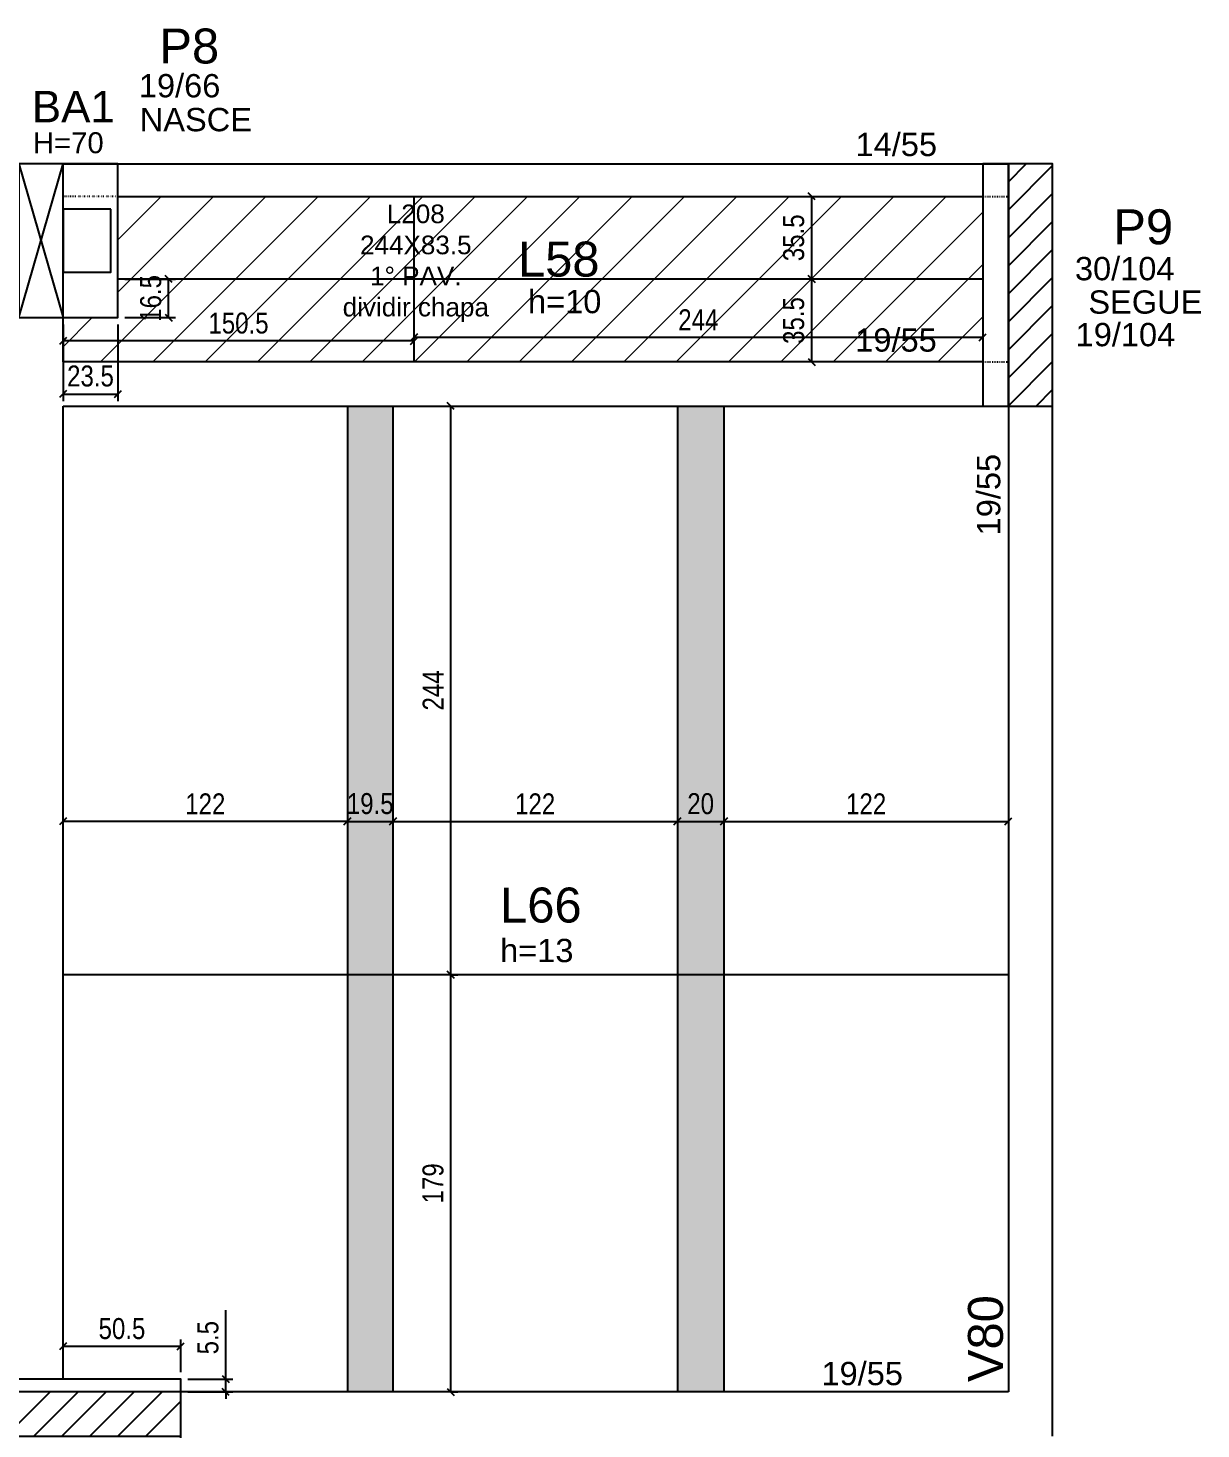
# Model space of a CAD drawing. Header units: millimetres. Extents: x 3753 to 7374, y 1906 to 3298.
# Drawn here: x 6871 to 7374, y 2681 to 3282 of the extents above; entities that cross this region are included whole.
import ezdxf

# ---------------------------------------------------------------- set-up
doc = ezdxf.new("R2010")
doc.units = ezdxf.units.MM
doc.linetypes.add('ESTILO_TQS_0004', pattern=[2, 0.5, -0.4, 0.1, -0.4, 0.1, -0.5])
for name, color, linetype in [('1', 1, 'Continuous'), ('3', 3, 'Continuous'), ('4', 4, 'Continuous'), ('7', 7, 'Continuous'), ('AUX00', 7, 'Continuous'), ('Painéis', 200, 'Continuous')]:
    doc.layers.add(name, color=color, linetype=linetype)
doc.layers.add('Hachura', color=251, linetype='Continuous', lineweight=9)
doc.layers.add('REAPROVEITAMENTO', color=251, linetype='Continuous', lineweight=9)
doc.styles.add('COTA TECNICA-50', font='techl___.ttf', dxfattribs={"height": 9})
doc.styles.get("Standard").update_dxf_attribs({"font": 'arial.ttf'})
doc.dimstyles.new('COTA PAINEL-50', dxfattribs={"dimtxt": 9, "dimasz": 3, "dimexe": 3, "dimexo": 3, "dimgap": 3, "dimtad": 1, "dimdec": 1, "dimzin": 12, "dimdsep": 46, "dimtxsty": 'COTA TECNICA-50', "dimblk1": 'OBLIQUE', "dimblk2": 'OBLIQUE', "dimsah": 1, "dimcen": 0.9, "dimclrd": 4, "dimclre": 4, "dimclrt": 240, "dimadec": 1, "dimazin": 3, "dimtfac": 1, "dimtdec": 1, "dimtmove": 0, "dimatfit": 3, "dimfxl": 1, "dimtolj": 1, "dimtzin": 12, "dimarcsym": 0})

# ---------------------------------------------------------------- blocks, each defined once
blk = doc.blocks.new('_Oblique')
at = {"color": 0, "linetype": 'ByBlock', "lineweight": -2}
blk.add_line((-0.5, -0.5), (0.5, 0.5), dxfattribs=at)
blk = doc.blocks.new('*D284')
at = {"layer": 'Defpoints', "color": 0, "transparency": 16777216}
for p in [(6886.16, 3158.17), (6909.66, 3158.17), (6909.66, 3125.37)]:
    blk.add_point(p, dxfattribs=at)
at = {"layer": 'Painéis', "color": 4, "lineweight": -2, "transparency": 16777216}
for p, q in [((6886.16, 3155.17), (6886.16, 3122.37)), ((6909.66, 3155.17), (6909.66, 3122.37)), ((6886.16, 3125.37), (6909.66, 3125.37))]:
    blk.add_line(p, q, dxfattribs=at)
at = {"layer": 'Painéis', "color": 4, "lineweight": -2, "transparency": 16777216, "xscale": 3, "yscale": 3, "zscale": 3, "rotation": 180}
blk.add_blockref('_Oblique', (6886.16, 3125.37), dxfattribs=at)
at = {"layer": 'Painéis', "color": 4, "lineweight": -2, "transparency": 16777216, "xscale": 3, "yscale": 3, "zscale": 3}
blk.add_blockref('_Oblique', (6909.66, 3125.37), dxfattribs=at)
at = {"layer": 'Painéis', "color": 240, "transparency": 16777216, "insert": (6897.91, 3133.06), "char_height": 9, "attachment_point": 5, "style": 'COTA TECNICA-50'}
blk.add_mtext('\\A1;23.5', dxfattribs=at)
blk = doc.blocks.new('*D285')
at = {"layer": 'Defpoints', "color": 0, "transparency": 16777216}
for p in [(6909.66, 3174.67), (6931.38, 3174.67), (6909.66, 3158.17)]:
    blk.add_point(p, dxfattribs=at)
at = {"layer": 'Painéis', "color": 4, "lineweight": -2, "transparency": 16777216}
for p, q in [((6912.66, 3174.67), (6934.38, 3174.67)), ((6931.38, 3158.17), (6931.38, 3174.67)), ((6912.66, 3158.17), (6934.38, 3158.17))]:
    blk.add_line(p, q, dxfattribs=at)
at = {"layer": 'Painéis', "color": 4, "lineweight": -2, "transparency": 16777216, "xscale": 3, "yscale": 3, "zscale": 3}
for p, rotation in [((6931.38, 3174.67), 90), ((6931.38, 3158.17), 270)]:
    blk.add_blockref('_Oblique', p, dxfattribs=dict(at, rotation=rotation))
at = {"layer": 'Painéis', "color": 240, "transparency": 16777216, "insert": (6923.78, 3166.42), "char_height": 9, "attachment_point": 5, "rotation": 90, "style": 'COTA TECNICA-50'}
blk.add_mtext('\\A1;16.5', dxfattribs=at)
blk = doc.blocks.new('*D83')
at = {"layer": 'Defpoints', "color": 0, "transparency": 16777216}
for p in [(7207.3, 3174.67), (7207.3, 3174.67), (7207.3, 3139.17)]:
    blk.add_point(p, dxfattribs=at)
at = {"layer": 'Painéis', "color": 4, "lineweight": -2, "transparency": 16777216}
blk.add_line((7207.3, 3139.17), (7207.3, 3174.67), dxfattribs=at)
at = {"layer": 'Painéis', "color": 4, "lineweight": -2, "transparency": 16777216, "xscale": 3, "yscale": 3, "zscale": 3}
for p, rotation in [((7207.3, 3174.67), 90), ((7207.3, 3139.17), 270)]:
    blk.add_blockref('_Oblique', p, dxfattribs=dict(at, rotation=rotation))
at = {"layer": 'Painéis', "color": 240, "transparency": 16777216, "insert": (7199.6, 3156.92), "char_height": 9, "attachment_point": 5, "rotation": 90, "style": 'COTA TECNICA-50'}
blk.add_mtext('\\A1;35.5', dxfattribs=at)
blk = doc.blocks.new('*D84')
at = {"layer": 'Defpoints', "color": 0, "transparency": 16777216}
for p in [(7036.66, 3155.63), (7280.66, 3155.63), (7036.66, 3149.67)]:
    blk.add_point(p, dxfattribs=at)
at = {"layer": 'Painéis', "color": 4, "lineweight": -2, "transparency": 16777216}
for p, q in [((7036.66, 3152.63), (7036.66, 3146.67)), ((7280.66, 3152.63), (7280.66, 3146.67)), ((7280.66, 3149.67), (7036.66, 3149.67))]:
    blk.add_line(p, q, dxfattribs=at)
at = {"layer": 'Painéis', "color": 4, "lineweight": -2, "transparency": 16777216, "xscale": 3, "yscale": 3, "zscale": 3, "rotation": 180}
blk.add_blockref('_Oblique', (7036.66, 3149.67), dxfattribs=at)
at = {"layer": 'Painéis', "color": 4, "lineweight": -2, "transparency": 16777216, "xscale": 3, "yscale": 3, "zscale": 3}
blk.add_blockref('_Oblique', (7280.66, 3149.67), dxfattribs=at)
at = {"layer": 'Painéis', "color": 240, "transparency": 16777216, "insert": (7158.66, 3157.24), "char_height": 9, "attachment_point": 5, "style": 'COTA TECNICA-50'}
blk.add_mtext('\\A1;244', dxfattribs=at)
blk = doc.blocks.new('*D85')
at = {"layer": 'Defpoints', "color": 0, "transparency": 16777216}
for p in [(7036.66, 3155.63), (6886.16, 3148.17), (6886.16, 3144.47)]:
    blk.add_point(p, dxfattribs=at)
at = {"layer": 'Painéis', "color": 4, "lineweight": -2, "transparency": 16777216}
for p, q in [((6886.16, 3147.47), (6886.16, 3151.17)), ((7036.66, 3152.63), (7036.66, 3145.17)), ((7036.66, 3148.17), (6886.16, 3148.17))]:
    blk.add_line(p, q, dxfattribs=at)
at = {"layer": 'Painéis', "color": 4, "lineweight": -2, "transparency": 16777216, "xscale": 3, "yscale": 3, "zscale": 3, "rotation": 180}
blk.add_blockref('_Oblique', (6886.16, 3148.17), dxfattribs=at)
at = {"layer": 'Painéis', "color": 4, "lineweight": -2, "transparency": 16777216, "xscale": 3, "yscale": 3, "zscale": 3}
blk.add_blockref('_Oblique', (7036.66, 3148.17), dxfattribs=at)
at = {"layer": 'Painéis', "color": 240, "transparency": 16777216, "insert": (6961.41, 3155.77), "char_height": 9, "attachment_point": 5, "style": 'COTA TECNICA-50'}
blk.add_mtext('\\A1;150.5', dxfattribs=at)
blk = doc.blocks.new('*D86')
at = {"layer": 'Defpoints', "color": 0, "transparency": 16777216}
for p in [(7207.3, 3210.17), (7207.3, 3210.17), (7207.3, 3174.67)]:
    blk.add_point(p, dxfattribs=at)
at = {"layer": 'Painéis', "color": 4, "lineweight": -2, "transparency": 16777216}
blk.add_line((7207.3, 3174.67), (7207.3, 3210.17), dxfattribs=at)
at = {"layer": 'Painéis', "color": 4, "lineweight": -2, "transparency": 16777216, "xscale": 3, "yscale": 3, "zscale": 3}
for p, rotation in [((7207.3, 3210.17), 90), ((7207.3, 3174.67), 270)]:
    blk.add_blockref('_Oblique', p, dxfattribs=dict(at, rotation=rotation))
at = {"layer": 'Painéis', "color": 240, "transparency": 16777216, "insert": (7199.6, 3192.42), "char_height": 9, "attachment_point": 5, "rotation": 90, "style": 'COTA TECNICA-50'}
blk.add_mtext('\\A1;35.5', dxfattribs=at)
blk = doc.blocks.new('*D152')
at = {"layer": 'Defpoints', "color": 0, "transparency": 16777216}
for p in [(7027.66, 2941.95), (7149.66, 2941.95), (7149.66, 2941.95)]:
    blk.add_point(p, dxfattribs=at)
at = {"layer": 'Painéis', "color": 4, "lineweight": -2, "transparency": 16777216}
blk.add_line((7027.66, 2941.95), (7149.66, 2941.95), dxfattribs=at)
at = {"layer": 'Painéis', "color": 4, "lineweight": -2, "transparency": 16777216, "xscale": 3, "yscale": 3, "zscale": 3, "rotation": 180}
blk.add_blockref('_Oblique', (7027.66, 2941.95), dxfattribs=at)
at = {"layer": 'Painéis', "color": 4, "lineweight": -2, "transparency": 16777216, "xscale": 3, "yscale": 3, "zscale": 3}
blk.add_blockref('_Oblique', (7149.66, 2941.95), dxfattribs=at)
at = {"layer": 'Painéis', "color": 240, "transparency": 16777216, "insert": (7088.66, 2949.5), "char_height": 9, "attachment_point": 5, "style": 'COTA TECNICA-50'}
blk.add_mtext('\\A1;122', dxfattribs=at)
blk = doc.blocks.new('*D153')
at = {"layer": 'Defpoints', "color": 0, "transparency": 16777216}
for p in [(7149.66, 2941.95), (7169.66, 2941.95), (7169.66, 2941.95)]:
    blk.add_point(p, dxfattribs=at)
at = {"layer": 'Painéis', "color": 4, "lineweight": -2, "transparency": 16777216}
blk.add_line((7149.66, 2941.95), (7169.66, 2941.95), dxfattribs=at)
at = {"layer": 'Painéis', "color": 4, "lineweight": -2, "transparency": 16777216, "xscale": 3, "yscale": 3, "zscale": 3, "rotation": 180}
blk.add_blockref('_Oblique', (7149.66, 2941.95), dxfattribs=at)
at = {"layer": 'Painéis', "color": 4, "lineweight": -2, "transparency": 16777216, "xscale": 3, "yscale": 3, "zscale": 3}
blk.add_blockref('_Oblique', (7169.66, 2941.95), dxfattribs=at)
at = {"layer": 'Painéis', "color": 240, "transparency": 16777216, "insert": (7159.66, 2949.54), "char_height": 9, "attachment_point": 5, "style": 'COTA TECNICA-50'}
blk.add_mtext('\\A1;20', dxfattribs=at)
blk = doc.blocks.new('*D154')
at = {"layer": 'Defpoints', "color": 0, "transparency": 16777216}
for p in [(7169.66, 2941.95), (7291.66, 2941.95), (7291.66, 2941.95)]:
    blk.add_point(p, dxfattribs=at)
at = {"layer": 'Painéis', "color": 4, "lineweight": -2, "transparency": 16777216}
blk.add_line((7169.66, 2941.95), (7291.66, 2941.95), dxfattribs=at)
at = {"layer": 'Painéis', "color": 4, "lineweight": -2, "transparency": 16777216, "xscale": 3, "yscale": 3, "zscale": 3, "rotation": 180}
blk.add_blockref('_Oblique', (7169.66, 2941.95), dxfattribs=at)
at = {"layer": 'Painéis', "color": 4, "lineweight": -2, "transparency": 16777216, "xscale": 3, "yscale": 3, "zscale": 3}
blk.add_blockref('_Oblique', (7291.66, 2941.95), dxfattribs=at)
at = {"layer": 'Painéis', "color": 240, "transparency": 16777216, "insert": (7230.66, 2949.5), "char_height": 9, "attachment_point": 5, "style": 'COTA TECNICA-50'}
blk.add_mtext('\\A1;122', dxfattribs=at)
blk = doc.blocks.new('*D155')
at = {"layer": 'Defpoints', "color": 0, "transparency": 16777216}
for p in [(7008.16, 2941.95), (7027.66, 2941.95), (7027.66, 2941.95)]:
    blk.add_point(p, dxfattribs=at)
at = {"layer": 'Painéis', "color": 4, "lineweight": -2, "transparency": 16777216}
blk.add_line((7008.16, 2941.95), (7027.66, 2941.95), dxfattribs=at)
at = {"layer": 'Painéis', "color": 4, "lineweight": -2, "transparency": 16777216, "xscale": 3, "yscale": 3, "zscale": 3, "rotation": 180}
blk.add_blockref('_Oblique', (7008.16, 2941.95), dxfattribs=at)
at = {"layer": 'Painéis', "color": 4, "lineweight": -2, "transparency": 16777216, "xscale": 3, "yscale": 3, "zscale": 3}
blk.add_blockref('_Oblique', (7027.66, 2941.95), dxfattribs=at)
at = {"layer": 'Painéis', "color": 240, "transparency": 16777216, "insert": (7017.91, 2949.57), "char_height": 9, "attachment_point": 5, "style": 'COTA TECNICA-50'}
blk.add_mtext('\\A1;19.5', dxfattribs=at)
blk = doc.blocks.new('*D156')
at = {"layer": 'Defpoints', "color": 0, "transparency": 16777216}
for p in [(6886.16, 2941.95), (6886.16, 2941.95), (7008.16, 2941.95)]:
    blk.add_point(p, dxfattribs=at)
at = {"layer": 'Painéis', "color": 4, "lineweight": -2, "transparency": 16777216}
blk.add_line((7008.16, 2941.95), (6886.16, 2941.95), dxfattribs=at)
at = {"layer": 'Painéis', "color": 4, "lineweight": -2, "transparency": 16777216, "xscale": 3, "yscale": 3, "zscale": 3, "rotation": 180}
blk.add_blockref('_Oblique', (6886.16, 2941.95), dxfattribs=at)
at = {"layer": 'Painéis', "color": 4, "lineweight": -2, "transparency": 16777216, "xscale": 3, "yscale": 3, "zscale": 3}
blk.add_blockref('_Oblique', (7008.16, 2941.95), dxfattribs=at)
at = {"layer": 'Painéis', "color": 240, "transparency": 16777216, "insert": (6947.16, 2949.5), "char_height": 9, "attachment_point": 5, "style": 'COTA TECNICA-50'}
blk.add_mtext('\\A1;122', dxfattribs=at)
blk = doc.blocks.new('*D315')
at = {"layer": 'Defpoints', "color": 0, "transparency": 16777216}
for p in [(7049.53, 2876.17), (7052.47, 2876.17), (7049.53, 2697.17)]:
    blk.add_point(p, dxfattribs=at)
at = {"layer": 'Painéis', "color": 4, "lineweight": -2, "transparency": 16777216}
for p, q in [((7052.47, 2697.17), (7052.47, 2876.17)), ((7052.53, 2876.17), (7055.47, 2876.17)), ((7052.53, 2697.17), (7055.47, 2697.17))]:
    blk.add_line(p, q, dxfattribs=at)
at = {"layer": 'Painéis', "color": 4, "lineweight": -2, "transparency": 16777216, "xscale": 3, "yscale": 3, "zscale": 3}
for p, rotation in [((7052.47, 2876.17), 90), ((7052.47, 2697.17), 270)]:
    blk.add_blockref('_Oblique', p, dxfattribs=dict(at, rotation=rotation))
at = {"layer": 'Painéis', "color": 240, "transparency": 16777216, "insert": (7044.88, 2786.67), "char_height": 9, "attachment_point": 5, "rotation": 90, "style": 'COTA TECNICA-50'}
blk.add_mtext('\\A1;179', dxfattribs=at)
blk = doc.blocks.new('*D316')
at = {"layer": 'Defpoints', "color": 0, "transparency": 16777216}
for p in [(7052.47, 3120.17), (7052.47, 3120.17), (7052.47, 2876.17)]:
    blk.add_point(p, dxfattribs=at)
at = {"layer": 'Painéis', "color": 4, "lineweight": -2, "transparency": 16777216}
blk.add_line((7052.47, 2876.17), (7052.47, 3120.17), dxfattribs=at)
at = {"layer": 'Painéis', "color": 4, "lineweight": -2, "transparency": 16777216, "xscale": 3, "yscale": 3, "zscale": 3}
for p, rotation in [((7052.47, 3120.17), 90), ((7052.47, 2876.17), 270)]:
    blk.add_blockref('_Oblique', p, dxfattribs=dict(at, rotation=rotation))
at = {"layer": 'Painéis', "color": 240, "transparency": 16777216, "insert": (7044.9, 2998.17), "char_height": 9, "attachment_point": 5, "rotation": 90, "style": 'COTA TECNICA-50'}
blk.add_mtext('\\A1;244', dxfattribs=at)
blk = doc.blocks.new('*D317')
at = {"layer": 'Defpoints', "color": 0, "transparency": 16777216}
for p in [(6936.66, 2702.67), (6955.94, 2702.67), (6936.66, 2697.17)]:
    blk.add_point(p, dxfattribs=at)
at = {"layer": 'Painéis', "color": 4, "lineweight": -2, "transparency": 16777216}
for p, q in [((6955.94, 2702.67), (6955.94, 2732.23)), ((6939.66, 2702.67), (6958.94, 2702.67)), ((6955.94, 2697.17), (6955.94, 2702.67)), ((6939.66, 2697.17), (6958.94, 2697.17)), ((6955.94, 2697.17), (6955.94, 2694.17))]:
    blk.add_line(p, q, dxfattribs=at)
at = {"layer": 'Painéis', "color": 4, "lineweight": -2, "transparency": 16777216, "xscale": 3, "yscale": 3, "zscale": 3}
for p, rotation in [((6955.94, 2702.67), 270), ((6955.94, 2697.17), 90)]:
    blk.add_blockref('_Oblique', p, dxfattribs=dict(at, rotation=rotation))
at = {"layer": 'Painéis', "color": 240, "transparency": 16777216, "insert": (6948.34, 2720.45), "char_height": 9, "attachment_point": 5, "rotation": 90, "style": 'COTA TECNICA-50'}
blk.add_mtext('\\A1;5.5', dxfattribs=at)
blk = doc.blocks.new('*D318')
at = {"layer": 'Defpoints', "color": 0, "transparency": 16777216}
for p in [(6886.16, 2716.69), (6886.16, 2702.67), (6936.66, 2702.67)]:
    blk.add_point(p, dxfattribs=at)
at = {"layer": 'Painéis', "color": 4, "lineweight": -2, "transparency": 16777216}
for p, q in [((6886.16, 2705.67), (6886.16, 2719.69)), ((6936.66, 2705.67), (6936.66, 2719.69)), ((6936.66, 2716.69), (6886.16, 2716.69))]:
    blk.add_line(p, q, dxfattribs=at)
at = {"layer": 'Painéis', "color": 4, "lineweight": -2, "transparency": 16777216, "xscale": 3, "yscale": 3, "zscale": 3, "rotation": 180}
blk.add_blockref('_Oblique', (6886.16, 2716.69), dxfattribs=at)
at = {"layer": 'Painéis', "color": 4, "lineweight": -2, "transparency": 16777216, "xscale": 3, "yscale": 3, "zscale": 3}
blk.add_blockref('_Oblique', (6936.66, 2716.69), dxfattribs=at)
at = {"layer": 'Painéis', "color": 240, "transparency": 16777216, "insert": (6911.41, 2724.29), "char_height": 9, "attachment_point": 5, "style": 'COTA TECNICA-50'}
blk.add_mtext('\\A1;50.5', dxfattribs=at)

msp = doc.modelspace()

# ---------------------------------------------------------------- hatches: boundary and pattern name
at = {"layer": 'Hachura', "linetype": 'ByBlock'}
h = msp.add_hatch(color=256, dxfattribs=at)
h.dxf.hatch_style = 1
h.paths.add_polyline_path([(7008.16, 2697.17), (7027.66, 2697.17), (7027.66, 3120.17), (7008.16, 3120.17)])
h = msp.add_hatch(color=256, dxfattribs=at)
h.dxf.hatch_style = 1
h.paths.add_polyline_path([(7149.66, 2697.17), (7169.66, 2697.17), (7169.66, 3120.17), (7149.66, 3120.17)])
at = {"layer": 'REAPROVEITAMENTO', "linetype": 'ByBlock'}
h = msp.add_hatch(dxfattribs=at)
h.set_pattern_fill('ANSI31', color=256, scale=5, style=2)
h.set_pattern_definition([(45, (430.648, 1045.547), (-11.22532, 11.22532), [])])
h.paths.add_polyline_path([(6909.66, 3210.17), (6909.66, 3158.17), (6886.16, 3158.17), (6886.16, 3139.17), (7280.66, 3139.17), (7280.66, 3210.17)])

# ---------------------------------------------------------------- linework, layer by layer
at = {"layer": '1', "linetype": 'Continuous'}
for p, q in [((6867.16, 3158.17), (6886.16, 3224.17)), ((6867.16, 3224.17), (6886.16, 3158.17))]:
    msp.add_line(p, q, dxfattribs=at)
at = {"layer": '3', "linetype": 'Continuous'}
for p, q in [((6886.16, 3224.17), (7291.66, 3224.17)), ((7291.66, 3216.47), (7299.35, 3224.17)), ((7291.66, 3204.45), (7310.66, 3223.45)), ((7291.66, 3192.43), (7310.66, 3211.43)), ((6909.66, 3210.17), (7280.66, 3210.17)), ((7291.66, 3180.4), (7310.66, 3199.4)), ((7291.66, 3168.38), (7310.66, 3187.38)), ((7291.66, 3156.36), (7310.66, 3175.36)), ((7291.66, 3144.34), (7310.66, 3163.34)), ((7291.66, 3132.32), (7310.66, 3151.32)), ((7291.66, 3120.3), (7310.66, 3139.3)), ((7303.54, 3120.17), (7310.66, 3127.28)), ((6861.54, 2678.17), (6880.54, 2697.17)), ((6873.56, 2678.17), (6892.56, 2697.17)), ((6885.58, 2678.17), (6904.58, 2697.17)), ((6897.6, 2678.17), (6916.6, 2697.17)), ((6909.62, 2678.17), (6928.62, 2697.17)), ((6921.65, 2678.17), (6936.66, 2693.18))]:
    msp.add_line(p, q, dxfattribs=at)
at = {"layer": '3', "linetype": 'ESTILO_TQS_0004'}
for p, q in [((6909.66, 3210.17), (6886.16, 3210.17)), ((7280.66, 3210.17), (7291.66, 3210.17)), ((7280.66, 3139.17), (7291.66, 3139.17))]:
    msp.add_line(p, q, dxfattribs=at)
at = {"layer": '3', "linetype": 'Continuous'}
for points in [[(6843.66, 3158.17), (6909.66, 3158.17), (6909.66, 3224.17), (6843.66, 3224.17), (6843.66, 3158.17)], [(6886.16, 3139.17), (6886.16, 3158.17)], [(7280.66, 3139.17), (6886.16, 3139.17)], [(6886.16, 3120.17), (7280.66, 3120.17)], [(6886.16, 2702.67), (6886.16, 3120.17)], [(7291.66, 3120.17), (7291.66, 2697.17)], [(7291.66, 3120.17), (7291.66, 2758.17)], [(7310.66, 2678.17), (7310.66, 3120.17)], [(7184.66, 2697.17), (6936.66, 2697.17)], [(7291.66, 2697.17), (7184.66, 2697.17)], [(7291.66, 2697.17), (7184.66, 2697.17)]]:
    msp.add_lwpolyline(points, dxfattribs=at)
at = {"layer": '7', "linetype": 'Continuous'}
for points in [[(6867.16, 3158.17), (6886.16, 3158.17), (6886.16, 3224.17), (6867.16, 3224.17), (6867.16, 3158.17)], [(7291.66, 3224.17), (7280.66, 3224.17), (7280.66, 3120.17), (7291.66, 3120.17), (7291.66, 3224.17)], [(7291.66, 3120.17), (7310.66, 3120.17), (7310.66, 3224.17), (7291.66, 3224.17), (7291.66, 3120.17)], [(6906.66, 3204.67), (6886.16, 3204.67), (6886.16, 3177.67), (6906.66, 3177.67), (6906.66, 3204.67)], [(6816.66, 2672.67), (6936.66, 2672.67), (6936.66, 2702.67), (6816.66, 2702.67), (6816.66, 2672.67)], [(6816.66, 2678.17), (6936.66, 2678.17), (6936.66, 2697.17), (6816.66, 2697.17), (6816.66, 2678.17)]]:
    msp.add_lwpolyline(points, dxfattribs=at)
at = {"layer": 'Painéis'}
for p, q in [((7036.66, 3210.17), (7036.66, 3139.17)), ((7280.66, 3174.67), (6909.66, 3174.67)), ((7008.16, 3120.17), (7008.16, 2697.17)), ((7027.66, 3120.17), (7027.66, 2697.17)), ((7149.66, 3120.17), (7149.66, 2697.17)), ((7169.66, 3120.17), (7169.66, 2697.17)), ((7291.66, 2876.17), (6886.16, 2876.17))]:
    msp.add_line(p, q, dxfattribs=at)

# ---------------------------------------------------------------- texts
at = {"layer": '3', "linetype": 'Continuous'}
for s, height, p in [('19/66', 10, (6918.66, 3252.68)), ('NASCE', 10, (6919.05, 3238.13)), ('H=70', 9, (6873.17, 3228.71)), ('14/55', 10, (7226.12, 3227.48)), ('30/104', 10, (7320.23, 3174.19)), ('h=10', 10, (7085.61, 3160.06)), ('SEGUE', 10, (7326, 3159.85)), ('19/104', 10, (7320.53, 3145.87)), ('19/55', 10, (7225.99, 3143.56)), ('h=13', 10, (7073.64, 2881.59)), ('19/55', 10, (7211.49, 2700.06))]:
    msp.add_text(s, height=height, dxfattribs=at).set_placement(p)
msp.add_text('19/55', height=10, rotation=90, dxfattribs=at).set_placement((7288.2, 3064.73))
at = {"layer": '4', "linetype": 'Continuous'}
for s, height, p in [('P8', 15, (6927.47, 3267.21)), ('BA1', 13.5, (6872.74, 3241.96)), ('P9', 15, (7336.7, 3189.63)), ('L58', 15, (7081.31, 3175.77)), ('L66', 15, (7073.64, 2898.59))]:
    msp.add_text(s, height=height, dxfattribs=at).set_placement(p)
msp.add_text('V80', height=15, rotation=90, dxfattribs=at).set_placement((7289.34, 2701.4))
at = {"layer": 'AUX00', "insert": (6975.91, 3206.69), "char_height": 8, "attachment_point": 1}
msp.add_mtext_dynamic_manual_height_columns('\\pxqc;L208 ^J244X83.5^J1° PAV.^Jdividir chapa', width=123.1041, gutter_width=12.5, heights=[0], dxfattribs=at)

# ---------------------------------------------------------------- dimensions: what is measured, and where the dimension line sits
at = {"layer": 'Painéis'}
for base, p1, p2, picture, middle in [((7207.3, 3210.17), (7207.3, 3174.67), (7207.3, 3210.17), '*D86', (7199.6, 3192.42)), ((7207.3, 3174.67), (7207.3, 3139.17), (7207.3, 3174.67), '*D83', (7199.6, 3156.92)), ((7052.47, 3120.17), (7052.47, 2876.17), (7052.47, 3120.17), '*D316', (7044.9, 2998.17)), ((7052.47, 2876.17), (7049.53, 2697.17), (7049.53, 2876.17), '*D315', (7044.88, 2786.67)), ((6955.94, 2702.67), (6936.66, 2697.17), (6936.66, 2702.67), '*D317', (6948.34, 2720.45))]:
    dim = msp.add_linear_dim(base=base, p1=p1, p2=p2, angle=90, dimstyle='COTA PAINEL-50', dxfattribs=at)
    dim.commit()
    dim.dimension.update_dxf_attribs({"geometry": picture, "text_midpoint": middle})
dim = msp.add_linear_dim(base=(6931.38, 3174.67), p1=(6909.66, 3158.17), p2=(6909.66, 3174.67), angle=90, dimstyle='COTA PAINEL-50', dxfattribs=at)
dim.commit()
dim.dimension.update_dxf_attribs({"geometry": '*D285', "text_midpoint": (6931.38, 3166.42), "dimtype": 160})
for base, p1, p2, picture, middle in [((7036.66, 3149.67), (7280.66, 3155.63), (7036.66, 3155.63), '*D84', (7158.66, 3157.24)), ((6886.16, 2941.95), (7008.16, 2941.95), (6886.16, 2941.95), '*D156', (6947.16, 2949.5)), ((6886.16, 2716.69), (6936.66, 2702.67), (6886.16, 2702.67), '*D318', (6911.41, 2724.29))]:
    dim = msp.add_linear_dim(base=base, p1=p1, p2=p2, dimstyle='COTA PAINEL-50', dxfattribs=at)
    dim.commit()
    dim.dimension.update_dxf_attribs({"geometry": picture, "text_midpoint": middle})
for base, p1, p2, picture, middle in [((6886.16, 3148.17), (7036.66, 3155.63), (6886.16, 3144.47), '*D85', (6961.41, 3155.77)), ((7149.66, 2941.95), (7027.66, 2941.95), (7149.66, 2941.95), '*D152', (7088.66, 2949.5)), ((7169.66, 2941.95), (7149.66, 2941.95), (7169.66, 2941.95), '*D153', (7159.66, 2949.54)), ((7291.66, 2941.95), (7169.66, 2941.95), (7291.66, 2941.95), '*D154', (7230.66, 2949.5))]:
    dim = msp.add_linear_dim(base=base, p1=p1, p2=p2, dimstyle='COTA PAINEL-50', override={"dimtmove": 1}, dxfattribs=at)
    dim.commit()
    dim.dimension.update_dxf_attribs({"geometry": picture, "text_midpoint": middle})
dim = msp.add_linear_dim(base=(6909.66, 3125.37), p1=(6886.16, 3158.17), p2=(6909.66, 3158.17), dimstyle='COTA PAINEL-50', dxfattribs=at)
dim.commit()
dim.dimension.update_dxf_attribs({"geometry": '*D284', "text_midpoint": (6897.91, 3125.37), "dimtype": 160})
dim = msp.add_linear_dim(base=(7027.66, 2941.95), p1=(7008.16, 2941.95), p2=(7027.66, 2941.95), dimstyle='COTA PAINEL-50', override={"dimtmove": 1}, dxfattribs=at)
dim.commit()
dim.dimension.update_dxf_attribs({"geometry": '*D155', "text_midpoint": (7017.91, 2941.95), "dimtype": 160})

doc.saveas('drawing.dxf')
